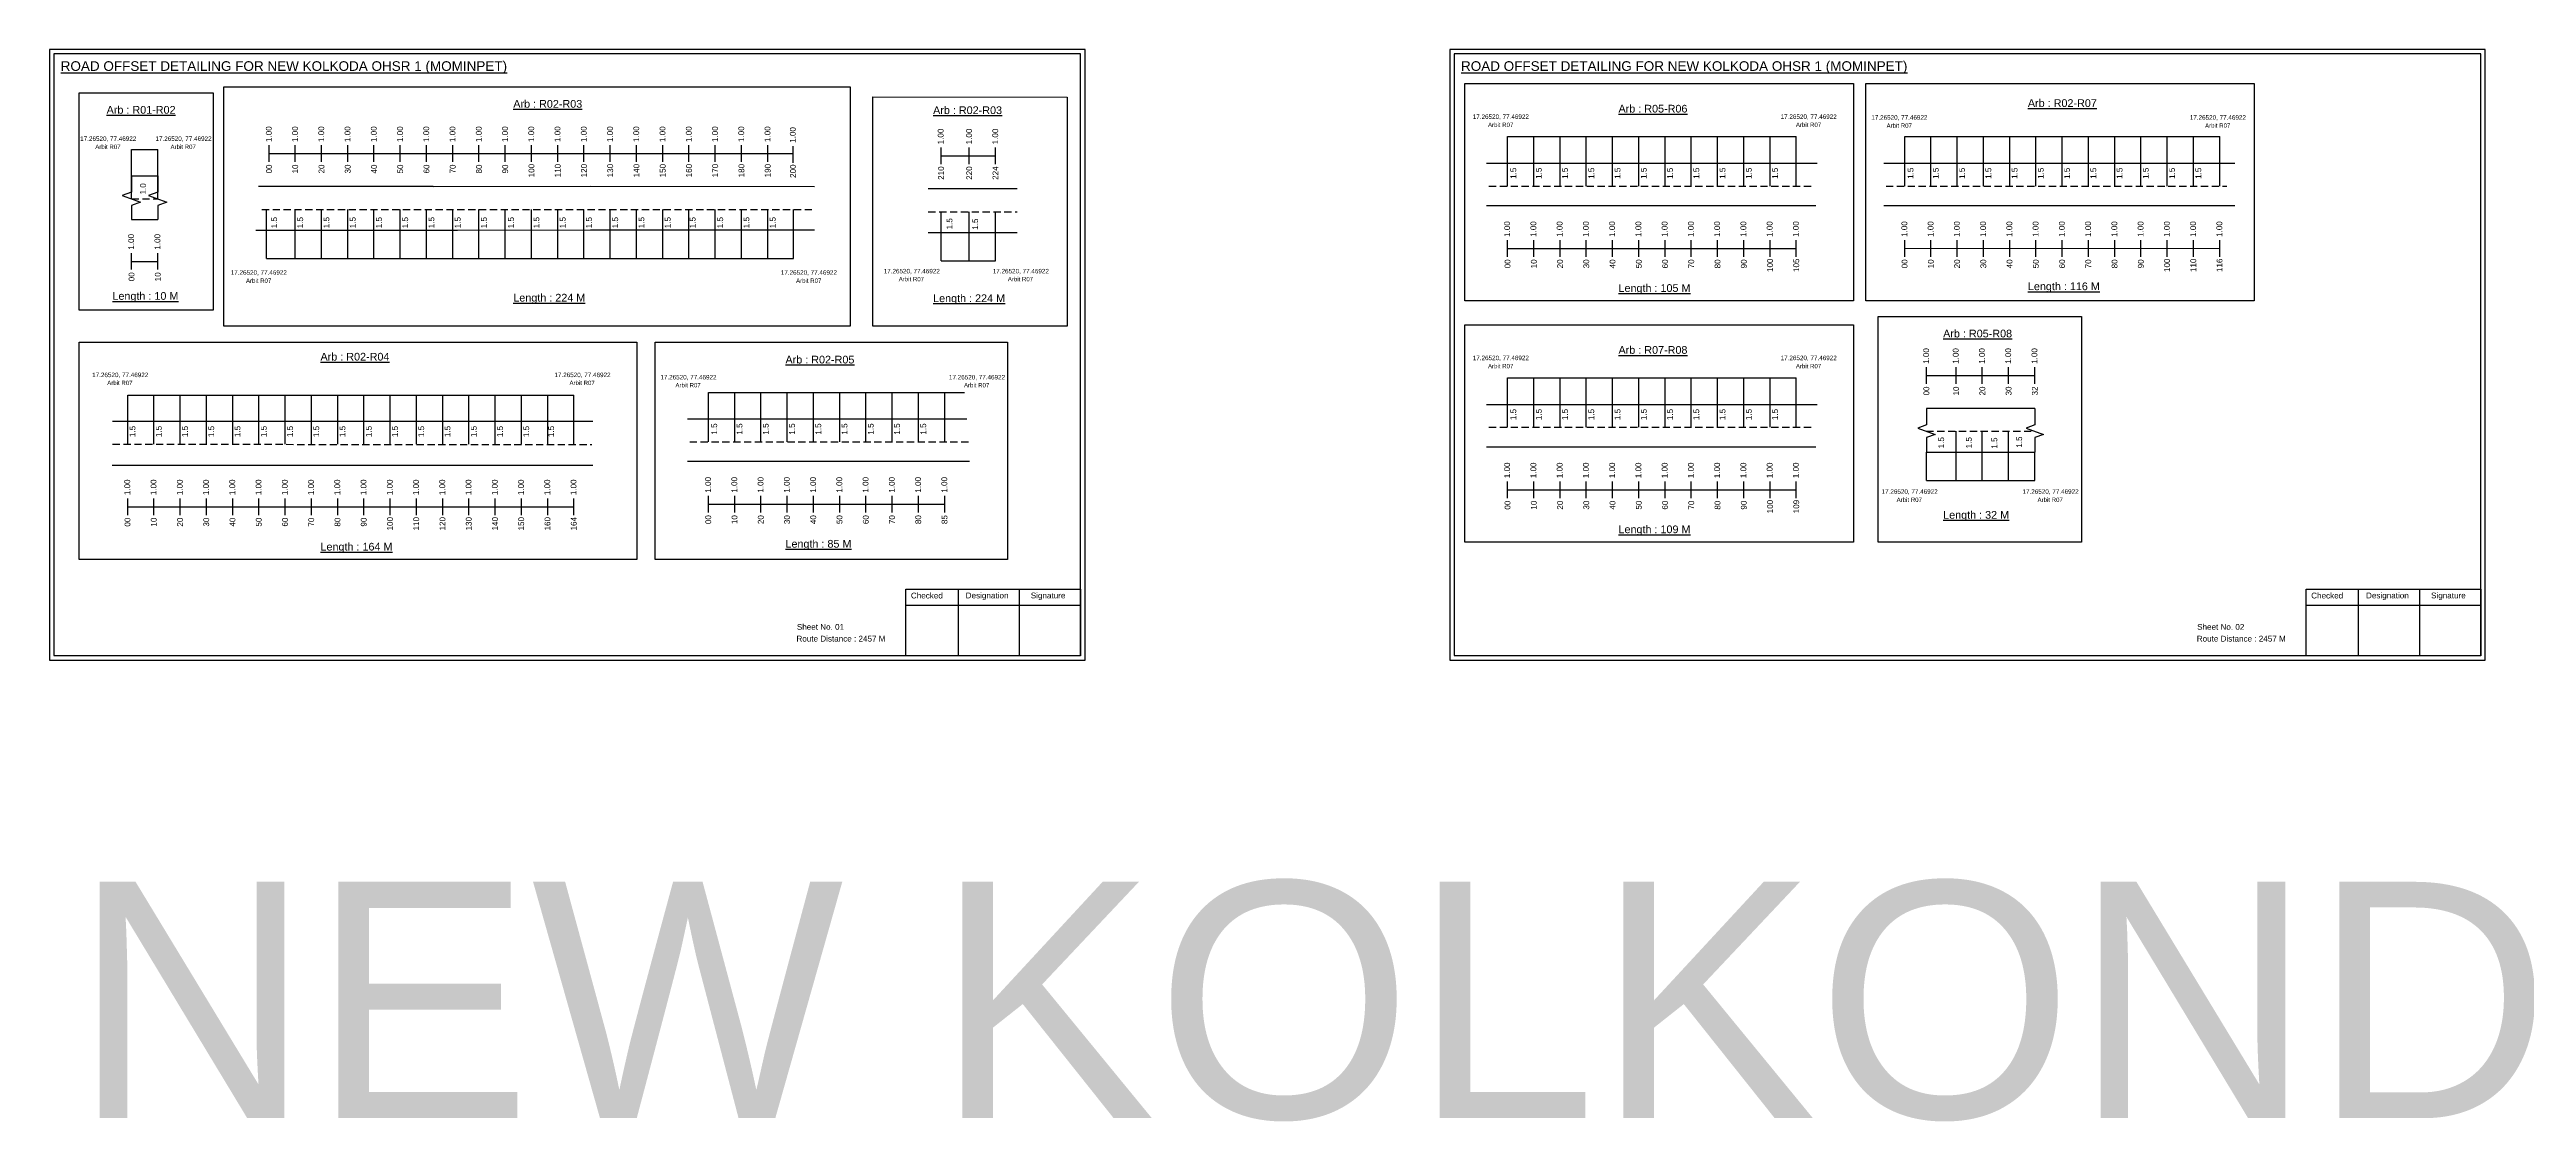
# Model space of a CAD drawing. Header units: inches. Extents: x -117 to 51867, y -12715 to 3423.
# Drawn here: x 3 to 1286, y -2245 to -1690 of the extents above; entities that cross this region are included whole.
import ezdxf

# ---------------------------------------------------------------- set-up
doc = ezdxf.new("R2010")
doc.units = ezdxf.units.IN
doc.header["$MEASUREMENT"] = 0
doc.linetypes.add('DASHED2', pattern=[0.375, 0.25, -0.125])
doc.layers.add('PDF_Geometry', color=7, linetype='Continuous')
doc.layers.add('PDF_Text', color=5, linetype='Continuous')
doc.styles.add('PDF Arial', font='arial.ttf')
doc.styles.get("Standard").update_dxf_attribs({"font": 'arial.ttf'})

msp = doc.modelspace()

# ---------------------------------------------------------------- linework, layer by layer
at = {"color": 5}
for p, q in [((45, -1741.4), (58.6, -1741.4)), ((757.9, -1734.7), (907.5, -1734.7)), ((963.7, -1734.7), (1126.9, -1734.7)), ((114.9, -1797.9), (387.9, -1797.9)), ((464.4, -1799.1), (492.6, -1799.1)), ((757.9, -1859.8), (907.5, -1859.8)), ((43, -1868.7), (274.2, -1868.7)), ((343.9, -1867.3), (476.6, -1867.3)), ((974.9, -1913), (1031.1, -1913))]:
    msp.add_line(p, q, dxfattribs=at)
for p, q in [((45, -1766.9), (45, -1741.4)), ((58.6, -1766.9), (58.6, -1741.4)), ((757.9, -1760.3), (757.9, -1734.7)), ((771.5, -1760.3), (771.5, -1734.7)), ((785.1, -1760.3), (785.1, -1734.7)), ((798.7, -1760.3), (798.7, -1734.7)), ((812.3, -1760.3), (812.3, -1734.7)), ((825.9, -1760.3), (825.9, -1734.7)), ((839.5, -1760.3), (839.5, -1734.7)), ((853.1, -1760.3), (853.1, -1734.7)), ((866.7, -1760.3), (866.7, -1734.7)), ((880.3, -1760.3), (880.3, -1734.7)), ((893.9, -1760.3), (893.9, -1734.7)), ((907.5, -1760.3), (907.5, -1734.7)), ((963.7, -1760.3), (963.7, -1734.7)), ((977.3, -1760.3), (977.3, -1734.7)), ((990.9, -1760.3), (990.9, -1734.7)), ((1004.5, -1760.3), (1004.5, -1734.7)), ((1018.1, -1760.3), (1018.1, -1734.7)), ((1031.7, -1760.3), (1031.7, -1734.7)), ((1045.3, -1760.3), (1045.3, -1734.7)), ((1058.9, -1760.3), (1058.9, -1734.7)), ((1072.5, -1760.3), (1072.5, -1734.7)), ((1086.1, -1760.3), (1086.1, -1734.7)), ((1099.7, -1760.3), (1099.7, -1734.7)), ((1113.3, -1760.3), (1113.3, -1734.7)), ((1126.9, -1760.3), (1126.9, -1734.7)), ((45, -1755), (58.6, -1755)), ((747, -1748.4), (918.4, -1748.4)), ((952.8, -1748.4), (1134.7, -1748.4)), ((201.2, -1760.5), (110.8, -1760.6)), ((201.2, -1760.5), (282.8, -1760.4)), ((282.8, -1760.4), (398.8, -1760.5)), ((503.9, -1761.7), (457.8, -1761.7)), ((917.7, -1770.6), (747, -1770.6)), ((1134.7, -1770.6), (952.8, -1770.6)), ((45, -1777.7), (58.6, -1777.7)), ((109.4, -1783.2), (159.7, -1783.2)), ((114.9, -1797.9), (114.9, -1772.4)), ((129.8, -1797.9), (129.8, -1772.4)), ((143.4, -1797.9), (143.4, -1772.4)), ((156.1, -1783.2), (213.9, -1783.2)), ((157, -1797.9), (157, -1772.4)), ((170.6, -1797.9), (170.6, -1772.4)), ((184.2, -1797.9), (184.2, -1772.4)), ((197.8, -1797.9), (197.8, -1772.4)), ((211.4, -1797.9), (211.4, -1772.4)), ((213.9, -1783.2), (282.8, -1783.1)), ((225, -1797.9), (225, -1772.4)), ((238.6, -1797.9), (238.6, -1772.4)), ((252.2, -1797.9), (252.2, -1772.4)), ((265.8, -1797.9), (265.8, -1772.4)), ((279.4, -1797.9), (279.4, -1772.4)), ((282.8, -1783.1), (355.8, -1783.1)), ((293, -1797.9), (293, -1772.4)), ((306.6, -1797.9), (306.6, -1772.4)), ((320.2, -1797.9), (320.2, -1772.4)), ((333.8, -1797.9), (333.8, -1772.4)), ((347.4, -1797.9), (347.4, -1772.4)), ((355.8, -1783.1), (398.9, -1783)), ((361, -1797.9), (361, -1772.4)), ((374.6, -1797.9), (374.6, -1772.4)), ((387.9, -1797.9), (387.9, -1772.4)), ((464.4, -1799.1), (464.4, -1773.6)), ((479, -1799.1), (479, -1773.6)), ((492.6, -1799.1), (492.6, -1773.6)), ((457.8, -1784.4), (490, -1784.4)), ((490, -1784.4), (503.9, -1784.4)), ((757.9, -1885.4), (757.9, -1859.8)), ((771.5, -1885.4), (771.5, -1859.8)), ((785.1, -1885.4), (785.1, -1859.8)), ((798.7, -1885.4), (798.7, -1859.8)), ((812.3, -1885.4), (812.3, -1859.8)), ((825.9, -1885.4), (825.9, -1859.8)), ((839.5, -1885.4), (839.5, -1859.8)), ((853.1, -1885.4), (853.1, -1859.8)), ((866.7, -1885.4), (866.7, -1859.8)), ((880.3, -1885.4), (880.3, -1859.8)), ((893.9, -1885.4), (893.9, -1859.8)), ((907.5, -1885.4), (907.5, -1859.8)), ((43, -1894.2), (43, -1868.7)), ((56.6, -1894.2), (56.6, -1868.7)), ((70.2, -1894.2), (70.2, -1868.7)), ((83.8, -1894.2), (83.8, -1868.7)), ((97.4, -1894.2), (97.4, -1868.7)), ((111, -1894.2), (111, -1868.7)), ((124.6, -1894.2), (124.6, -1868.7)), ((138.2, -1894.2), (138.2, -1868.7)), ((151.8, -1894.2), (151.8, -1868.7)), ((165.4, -1894.2), (165.4, -1868.7)), ((179, -1894.2), (179, -1868.7)), ((192.6, -1894.2), (192.6, -1868.7)), ((206.2, -1894.2), (206.2, -1868.7)), ((219.8, -1894.2), (219.8, -1868.7)), ((233.4, -1894.2), (233.4, -1868.7)), ((247, -1894.2), (247, -1868.7)), ((260.6, -1894.2), (260.6, -1868.7)), ((274.2, -1894.2), (274.2, -1868.7)), ((343.9, -1892.9), (343.9, -1867.3)), ((357.5, -1892.9), (357.5, -1867.3)), ((371.1, -1892.9), (371.1, -1867.3)), ((384.7, -1892.9), (384.7, -1867.3)), ((398.3, -1892.9), (398.3, -1867.3)), ((411.9, -1892.9), (411.9, -1867.3)), ((425.5, -1892.9), (425.5, -1867.3)), ((439.1, -1892.9), (439.1, -1867.3)), ((452.7, -1892.9), (452.7, -1867.3)), ((466.3, -1892.9), (466.3, -1867.3)), ((747, -1873.5), (918.4, -1873.5)), ((35.1, -1882.3), (124.6, -1882.3)), ((124.6, -1882.3), (274.2, -1882.3)), ((274.2, -1882.3), (284, -1882.3)), ((333, -1881), (477.8, -1881)), ((1031.1, -1875.6), (974.9, -1875.6)), ((917.7, -1895.7), (747, -1895.7)), ((974.9, -1898.3), (1031.1, -1898.3)), ((974.9, -1913), (974.9, -1898.3)), ((990.3, -1913), (990.3, -1887.4)), ((1003.9, -1913), (1003.9, -1887.4)), ((1017.5, -1913), (1017.5, -1887.4)), ((1031.1, -1913), (1031.1, -1898.3)), ((34.9, -1905), (284, -1905)), ((479.2, -1903.2), (333, -1903.2))]:
    msp.add_line(p, q)
at = {"color": 217, "true_color": 0x93278f}
for p, q in [((116.3, -1747.8), (116.3, -1739.2)), ((116.3, -1743.5), (387.8, -1743.5)), ((129.8, -1747.8), (129.8, -1739.2)), ((143.4, -1747.8), (143.4, -1739.2)), ((157, -1747.8), (157, -1739.2)), ((170.6, -1747.8), (170.6, -1739.2)), ((184.2, -1747.8), (184.2, -1739.2)), ((197.8, -1747.8), (197.8, -1739.2)), ((211.4, -1747.8), (211.4, -1739.2)), ((225, -1747.8), (225, -1739.2)), ((238.6, -1747.8), (238.6, -1739.2)), ((252.2, -1747.8), (252.2, -1739.2)), ((265.8, -1747.8), (265.8, -1739.2)), ((279.4, -1747.8), (279.4, -1739.2)), ((293, -1747.8), (293, -1739.2)), ((306.6, -1747.8), (306.6, -1739.2)), ((320.2, -1747.8), (320.2, -1739.2)), ((333.8, -1747.8), (333.8, -1739.2)), ((347.4, -1747.8), (347.4, -1739.2)), ((361, -1747.8), (361, -1739.2)), ((374.6, -1747.8), (374.6, -1739.2)), ((387.8, -1748.2), (387.8, -1739.6)), ((464.4, -1749), (464.4, -1740.4)), ((464.4, -1744.7), (492.6, -1744.7)), ((479, -1749), (479, -1740.4)), ((492.6, -1749), (492.6, -1740.4)), ((45, -1803.6), (45, -1795.1)), ((58.6, -1803.6), (58.6, -1795.1)), ((757.9, -1797), (757.9, -1788.4)), ((757.9, -1792.7), (907.5, -1792.7)), ((771.5, -1797), (771.5, -1788.4)), ((785.1, -1797), (785.1, -1788.4)), ((798.7, -1797), (798.7, -1788.4)), ((812.3, -1797), (812.3, -1788.4)), ((825.9, -1797), (825.9, -1788.4)), ((839.5, -1797), (839.5, -1788.4)), ((853.1, -1797), (853.1, -1788.4)), ((866.7, -1797), (866.7, -1788.4)), ((880.3, -1797), (880.3, -1788.4)), ((893.9, -1797), (893.9, -1788.4)), ((907.5, -1797), (907.5, -1788.4)), ((963.7, -1797), (963.7, -1788.4)), ((963.7, -1792.7), (1126.9, -1792.6)), ((977.3, -1797), (977.3, -1788.4)), ((990.9, -1797), (990.9, -1788.4)), ((1004.5, -1797), (1004.5, -1788.4)), ((1018.1, -1797), (1018.1, -1788.4)), ((1031.7, -1797), (1031.7, -1788.4)), ((1045.3, -1797), (1045.3, -1788.4)), ((1058.9, -1797), (1058.9, -1788.4)), ((1072.5, -1797), (1072.5, -1788.4)), ((1086.1, -1797), (1086.1, -1788.4)), ((1099.7, -1797), (1099.7, -1788.4)), ((1113.3, -1797), (1113.3, -1788.4)), ((1126.9, -1797), (1126.9, -1788.4)), ((45, -1799.4), (58.6, -1799.4)), ((974.9, -1862.8), (974.9, -1854.3)), ((974.9, -1858.6), (1031.1, -1858.6)), ((990.3, -1862.8), (990.3, -1854.3)), ((1003.9, -1862.8), (1003.9, -1854.3)), ((1017.5, -1862.8), (1017.5, -1854.3)), ((1031.1, -1862.8), (1031.1, -1854.3)), ((43, -1930.9), (43, -1922.4)), ((56.6, -1930.9), (56.6, -1922.4)), ((70.2, -1930.9), (70.2, -1922.4)), ((83.8, -1930.9), (83.8, -1922.4)), ((97.4, -1930.9), (97.4, -1922.4)), ((111, -1930.9), (111, -1922.4)), ((124.6, -1930.9), (124.6, -1922.4)), ((138.2, -1930.9), (138.2, -1922.4)), ((151.8, -1930.9), (151.8, -1922.4)), ((165.4, -1930.9), (165.4, -1922.4)), ((179, -1930.9), (179, -1922.4)), ((192.6, -1930.9), (192.6, -1922.4)), ((206.2, -1930.9), (206.2, -1922.4)), ((219.8, -1930.9), (219.8, -1922.4)), ((233.4, -1930.9), (233.4, -1922.4)), ((247, -1930.9), (247, -1922.4)), ((260.6, -1930.9), (260.6, -1922.4)), ((274.2, -1930.9), (274.2, -1922.4)), ((343.9, -1929.6), (343.9, -1921)), ((357.5, -1929.6), (357.5, -1921)), ((371.1, -1929.6), (371.1, -1921)), ((384.7, -1929.6), (384.7, -1921)), ((398.3, -1929.6), (398.3, -1921)), ((411.9, -1929.6), (411.9, -1921)), ((425.5, -1929.6), (425.5, -1921)), ((439.1, -1929.6), (439.1, -1921)), ((452.7, -1929.6), (452.7, -1921)), ((466.3, -1929.6), (466.3, -1921)), ((757.9, -1922.1), (757.9, -1913.5)), ((757.9, -1917.8), (907.5, -1917.8)), ((771.5, -1922.1), (771.5, -1913.5)), ((785.1, -1922.1), (785.1, -1913.5)), ((798.7, -1922.1), (798.7, -1913.5)), ((812.3, -1922.1), (812.3, -1913.5)), ((825.9, -1922.1), (825.9, -1913.5)), ((839.5, -1922.1), (839.5, -1913.5)), ((853.1, -1922.1), (853.1, -1913.5)), ((866.7, -1922.1), (866.7, -1913.5)), ((880.3, -1922.1), (880.3, -1913.5)), ((893.9, -1922.1), (893.9, -1913.5)), ((907.5, -1922.1), (907.5, -1913.5)), ((43, -1926.6), (274.2, -1926.6)), ((343.9, -1925.3), (466.3, -1925.3))]:
    msp.add_line(p, q, dxfattribs=at)
at = {"linetype": 'DASHED2', "ltscale": 15}
for p, q in [((45, -1766.9), (58.6, -1766.9)), ((748.3, -1760.3), (915.9, -1760.3)), ((954, -1760.3), (1130.5, -1760.3)), ((112.5, -1772.4), (398.8, -1772.4)), ((457.8, -1773.6), (503.9, -1773.6)), ((748.3, -1885.4), (915.9, -1885.4)), ((35.2, -1894.2), (283.4, -1894.3)), ((334.2, -1892.9), (478.6, -1892.9)), ((974.9, -1887.4), (1031.1, -1887.4))]:
    msp.add_line(p, q, dxfattribs=at)
for points in [[(17.9, -1711.9), (87.3, -1711.9), (87.3, -1824.6), (17.9, -1824.6)], [(92.9, -1708.9), (417.3, -1708.9), (417.3, -1833), (92.9, -1833)], [(429, -1714.1), (529.7, -1714.2), (529.7, -1833), (429, -1832.9)], [(735.8, -1707.2), (937.1, -1707.2), (937.1, -1819.9), (735.8, -1819.9)], [(943.6, -1707.2), (1144.8, -1707.2), (1144.8, -1819.9), (943.6, -1819.9)], [(735.8, -1832.3), (937.1, -1832.3), (937.1, -1945), (735.8, -1945)], [(950, -1828), (1055.2, -1828), (1055.2, -1945), (950, -1945)], [(17.9, -1841.2), (306.8, -1841.2), (306.8, -1953.9), (17.9, -1953.9)], [(316.3, -1841.2), (498.9, -1841.2), (498.9, -1953.9), (316.3, -1953.9)]]:
    msp.add_lwpolyline(points, close=True)
at = {"linetype": 'Continuous'}
for points in [[(45, -1755), (45, -1763.5), (40.2, -1765.2), (49.7, -1768.7), (45, -1770.4), (45, -1777.7)], [(58.6, -1755), (58.6, -1763.5), (53.8, -1765.2), (63.3, -1768.7), (58.6, -1770.4), (58.6, -1777.7)], [(974.9, -1875.6), (974.9, -1884.2), (970.4, -1885.8), (979.4, -1889.1), (974.9, -1890.7), (974.9, -1898.3)], [(1031.1, -1875.6), (1031.1, -1884.2), (1026.6, -1885.8), (1035.6, -1889.1), (1031.1, -1890.7), (1031.1, -1898.3)], [(1031.1, -1875.6), (1031.1, -1884.2), (1026.6, -1885.8), (1035.6, -1889.1), (1031.1, -1890.7), (1031.1, -1898.3)]]:
    msp.add_lwpolyline(points, dxfattribs=at)
at = {"layer": 'PDF_Geometry'}
for points in [[(2.5, -1689.5), (2.5, -2006.2), (539, -2006.2), (539, -1689.5)], [(4.8, -1691.8), (4.8, -2003.8), (536.6, -2003.8), (536.6, -1691.8)], [(728, -1689.5), (728, -2006.2), (1264.5, -2006.2), (1264.5, -1689.5)], [(730.3, -1691.8), (730.3, -2003.8), (1262.1, -2003.8), (1262.1, -1691.8)]]:
    msp.add_lwpolyline(points, close=True, dxfattribs=at)
at = {"layer": 'PDF_Geometry', "color": 242, "true_color": 0xcc1f26}
for points in [[(536.6, -2003.9), (446.2, -2003.9), (446.2, -1969.3), (536.6, -1969.3)], [(1262.1, -2003.9), (1171.7, -2003.9), (1171.7, -1969.3), (1262.1, -1969.3)]]:
    msp.add_lwpolyline(points, close=True, dxfattribs=at)
for points in [[(473.2, -1969.3), (473.2, -2003.9)], [(504.9, -1969.3), (504.9, -2003.9)], [(1198.7, -1969.3), (1198.7, -2003.9)], [(1230.4, -1969.3), (1230.4, -2003.9)], [(446.2, -1977.7), (536.6, -1977.7)], [(1171.7, -1977.7), (1262.1, -1977.7)]]:
    msp.add_lwpolyline(points, dxfattribs=at)

# ---------------------------------------------------------------- texts
at = {"color": 242, "true_color": 0xcd2027}
for s, height, p in [('%%UROAD OFFSET DETAILING FOR NEW KOLKODA OHSR 1 (MOMINPET)', 5, (8.3, -1700.6)), ('%%UROAD OFFSET DETAILING FOR NEW KOLKODA OHSR 1 (MOMINPET)', 5, (733.8, -1700.6)), ('%%UArb : R01-R02', 4, (32.1, -1722.8)), ('%%UArb : R02-R03', 4, (242.8, -1719.7)), ('%%UArb : R02-R03', 4, (460.3, -1723)), ('%%UArb : R05-R06', 4, (815.4, -1722.2)), ('%%UArb : R02-R07', 4, (1027.5, -1719.3)), ('%%ULength : 10 M', 4, (35.1, -1819.3)), ('%%ULength : 224 M', 4, (242.8, -1820.2)), ('%%ULength : 224 M', 4, (460.3, -1820.5)), ('%%ULength : 105 M', 4, (815.4, -1815.2)), ('%%ULength : 116 M', 4, (1027.5, -1814.3)), ('%%UArb : R05-R08', 4, (983.6, -1838.8)), ('%%UArb : R02-R04', 4, (142.9, -1850.8)), ('%%UArb : R07-R08', 4, (815.4, -1847.3)), ('%%UArb : R02-R05', 4, (383.8, -1852.3)), ('%%ULength : 109 M', 4, (815.4, -1940.3)), ('%%ULength : 32 M', 4, (983.6, -1932.8)), ('%%ULength : 164 M', 4, (142.9, -1949.3)), ('%%ULength : 85 M', 4, (383.8, -1947.8))]:
    msp.add_text(s, height=height, dxfattribs=at).set_placement(p)
at = {"color": 217, "true_color": 0x93278f}
for s, p in [('1.00', (117.6, -1737.5)), ('1.00', (131.2, -1737.5)), ('1.00', (144.8, -1737.5)), ('1.00', (158.4, -1737.5)), ('1.00', (172, -1737.5)), ('1.00', (185.6, -1737.5)), ('1.00', (199.2, -1737.5)), ('1.00', (212.8, -1737.5)), ('1.00', (226.4, -1737.5)), ('1.00', (240, -1737.5)), ('1.00', (253.6, -1737.5)), ('1.00', (267.2, -1737.5)), ('1.00', (280.8, -1737.5)), ('1.00', (294.4, -1737.5)), ('1.00', (308, -1737.5)), ('1.00', (321.6, -1737.5)), ('1.00', (335.2, -1737.5)), ('1.00', (348.8, -1737.5)), ('1.00', (362.4, -1737.5)), ('1.00', (376, -1737.5)), ('1.00', (389.1, -1737.9)), ('1.00', (465.7, -1738.7)), ('1.00', (480.4, -1738.7)), ('1.00', (494, -1738.7)), ('00', (117.7, -1753.8)), ('10', (131.3, -1753.8)), ('20', (144.9, -1753.8)), ('30', (158.5, -1753.8)), ('40', (172.1, -1753.8)), ('50', (185.7, -1753.8)), ('60', (199.3, -1753.8)), ('70', (212.9, -1753.8)), ('80', (226.5, -1753.8)), ('90', (240.1, -1753.8)), ('100', (253.7, -1755.8)), ('110', (267.3, -1755.8)), ('120', (280.9, -1755.8)), ('130', (294.5, -1755.8)), ('140', (308.1, -1755.8)), ('150', (321.7, -1755.8)), ('160', (335.3, -1755.8)), ('170', (348.9, -1755.8)), ('180', (362.5, -1755.8)), ('190', (376.1, -1755.8)), ('200', (389.2, -1756.1)), ('210', (465.9, -1757.1)), ('220', (480.5, -1757.1)), ('224', (494.1, -1757.1)), ('1.00', (759.2, -1786.7)), ('1.00', (772.8, -1786.7)), ('1.00', (786.4, -1786.7)), ('1.00', (800, -1786.7)), ('1.00', (813.6, -1786.7)), ('1.00', (827.2, -1786.7)), ('1.00', (840.8, -1786.7)), ('1.00', (854.4, -1786.7)), ('1.00', (868, -1786.7)), ('1.00', (881.6, -1786.7)), ('1.00', (895.2, -1786.7)), ('1.00', (908.8, -1786.7)), ('1.00', (965, -1786.7)), ('1.00', (978.6, -1786.7)), ('1.00', (992.2, -1786.7)), ('1.00', (1005.8, -1786.7)), ('1.00', (1019.4, -1786.7)), ('1.00', (1033, -1786.7)), ('1.00', (1046.6, -1786.7)), ('1.00', (1060.2, -1786.7)), ('1.00', (1073.8, -1786.7)), ('1.00', (1087.4, -1786.7)), ('1.00', (1101, -1786.7)), ('1.00', (1114.6, -1786.7)), ('1.00', (1128.2, -1786.7)), ('1.00', (46.3, -1793.3)), ('1.00', (59.9, -1793.3)), ('00', (46.5, -1809.7)), ('10', (60.1, -1809.7)), ('00', (759.4, -1803)), ('10', (773, -1803)), ('20', (786.6, -1803)), ('30', (800.2, -1803)), ('40', (813.8, -1803)), ('50', (827.4, -1803)), ('60', (841, -1803)), ('70', (854.6, -1803)), ('80', (868.2, -1803)), ('90', (881.8, -1803)), ('100', (895.4, -1804.9)), ('105', (909, -1804.9)), ('00', (965.1, -1803)), ('10', (978.7, -1803)), ('20', (992.3, -1803)), ('30', (1005.9, -1803)), ('40', (1019.5, -1803)), ('50', (1033.1, -1803)), ('60', (1046.7, -1803)), ('70', (1060.3, -1803)), ('80', (1073.9, -1803)), ('90', (1087.5, -1803)), ('100', (1101.1, -1804.9)), ('110', (1114.7, -1804.9)), ('116', (1128.3, -1804.9)), ('1.00', (976.3, -1852.5)), ('1.00', (991.6, -1852.5)), ('1.00', (1005.2, -1852.5)), ('1.00', (1018.8, -1852.5)), ('1.00', (1032.4, -1852.5)), ('00', (976.4, -1868.9)), ('10', (991.8, -1868.9)), ('20', (1005.4, -1868.9)), ('30', (1019, -1868.9)), ('32', (1032.6, -1868.9)), ('1.00', (345.2, -1919.3)), ('1.00', (358.8, -1919.3)), ('1.00', (372.4, -1919.3)), ('1.00', (386, -1919.3)), ('1.00', (399.6, -1919.3)), ('1.00', (413.2, -1919.3)), ('1.00', (426.8, -1919.3)), ('1.00', (440.4, -1919.3)), ('1.00', (454, -1919.3)), ('1.00', (467.6, -1919.3)), ('1.00', (759.2, -1911.8)), ('1.00', (772.8, -1911.8)), ('1.00', (786.4, -1911.8)), ('1.00', (800, -1911.8)), ('1.00', (813.6, -1911.8)), ('1.00', (827.2, -1911.8)), ('1.00', (840.8, -1911.8)), ('1.00', (854.4, -1911.8)), ('1.00', (868, -1911.8)), ('1.00', (881.6, -1911.8)), ('1.00', (895.2, -1911.8)), ('1.00', (908.8, -1911.8)), ('1.00', (44.3, -1920.6)), ('1.00', (57.9, -1920.6)), ('1.00', (71.5, -1920.6)), ('1.00', (85.1, -1920.6)), ('1.00', (98.7, -1920.6)), ('1.00', (112.3, -1920.6)), ('1.00', (125.9, -1920.6)), ('1.00', (139.5, -1920.6)), ('1.00', (153.1, -1920.6)), ('1.00', (166.7, -1920.6)), ('1.00', (180.3, -1920.6)), ('1.00', (193.9, -1920.6)), ('1.00', (207.5, -1920.6)), ('1.00', (221.1, -1920.6)), ('1.00', (234.7, -1920.6)), ('1.00', (248.3, -1920.6)), ('1.00', (261.9, -1920.6)), ('1.00', (275.5, -1920.6)), ('00', (759.4, -1928.1)), ('10', (773, -1928.1)), ('20', (786.6, -1928.1)), ('30', (800.2, -1928.1)), ('40', (813.8, -1928.1)), ('50', (827.4, -1928.1)), ('60', (841, -1928.1)), ('70', (854.6, -1928.1)), ('80', (868.2, -1928.1)), ('90', (881.8, -1928.1)), ('100', (895.4, -1930)), ('109', (909, -1930)), ('00', (44.4, -1936.9)), ('10', (58, -1936.9)), ('20', (71.6, -1936.9)), ('30', (85.2, -1936.9)), ('40', (98.8, -1936.9)), ('50', (112.4, -1936.9)), ('60', (126, -1936.9)), ('70', (139.6, -1936.9)), ('80', (153.2, -1936.9)), ('90', (166.8, -1936.9)), ('100', (180.4, -1938.9)), ('110', (194, -1938.9)), ('120', (207.6, -1938.9)), ('130', (221.2, -1938.9)), ('140', (234.8, -1938.9)), ('150', (248.4, -1938.9)), ('160', (262, -1938.9)), ('164', (275.6, -1938.9)), ('00', (345.3, -1935.6)), ('10', (358.9, -1935.6)), ('20', (372.5, -1935.6)), ('30', (386.1, -1935.6)), ('40', (399.7, -1935.6)), ('50', (413.3, -1935.6)), ('60', (426.9, -1935.6)), ('70', (440.5, -1935.6)), ('80', (454.1, -1935.6)), ('85', (467.7, -1935.6))]:
    msp.add_text(s, height=3, rotation=90, dxfattribs=at).set_placement(p)
at = {"color": 5}
for s, height, p in [('17.26520, 77.46922', 2.34, (739.9, -1725.5)), ('Arbit R07', 2.25, (747.8, -1729.7)), ('17.26520, 77.46922', 2.34, (899.4, -1725.5)), ('Arbit R07', 2.25, (907.3, -1729.7)), ('17.26520, 77.46922', 2.34, (946.4, -1725.9)), ('Arbit R07', 2.25, (954.3, -1730.1)), ('17.26520, 77.46922', 2.34, (1111.4, -1725.9)), ('Arbit R07', 2.25, (1119.3, -1730.1)), ('17.26520, 77.46922', 2.34, (18.4, -1736.9)), ('Arbit R07', 2.25, (26.2, -1741.1)), ('17.26520, 77.46922', 2.34, (57.4, -1736.9)), ('Arbit R07', 2.25, (65.2, -1741.1)), ('17.26520, 77.46922', 2.34, (96.4, -1806.3)), ('Arbit R07', 2.25, (104.3, -1810.5)), ('17.26520, 77.46922', 2.34, (381.4, -1806.3)), ('Arbit R07', 2.25, (389.3, -1810.5)), ('17.26520, 77.46922', 2.34, (434.7, -1805.6)), ('Arbit R07', 2.25, (442.5, -1809.7)), ('17.26520, 77.46922', 2.34, (491.2, -1805.6)), ('Arbit R07', 2.25, (499, -1809.7)), ('17.26520, 77.46922', 2.34, (24.6, -1859.4)), ('17.26520, 77.46922', 2.34, (264.1, -1859.4)), ('17.26520, 77.46922', 2.34, (319, -1860.6)), ('17.26520, 77.46922', 2.34, (468.5, -1860.6)), ('17.26520, 77.46922', 2.34, (739.9, -1850.6)), ('Arbit R07', 2.25, (747.8, -1854.8)), ('17.26520, 77.46922', 2.34, (899.4, -1850.6)), ('Arbit R07', 2.25, (907.3, -1854.8)), ('Arbit R07', 2.25, (32.4, -1863.5)), ('Arbit R07', 2.25, (271.9, -1863.5)), ('Arbit R07', 2.25, (326.8, -1864.7)), ('Arbit R07', 2.25, (476.3, -1864.7)), ('17.26520, 77.46922', 2.34, (951.7, -1919.9)), ('Arbit R07', 2.25, (959.5, -1924.1)), ('17.26520, 77.46922', 2.34, (1024.7, -1919.9)), ('Arbit R07', 2.25, (1032.5, -1924.1))]:
    msp.add_text(s, height=height, dxfattribs=at).set_placement(p)
for s, p in [('1.5', (762.4, -1756.6)), ('1.5', (775.6, -1756.6)), ('1.5', (789.2, -1756.6)), ('1.5', (802.8, -1756.6)), ('1.5', (816.4, -1756.6)), ('1.5', (830, -1756.6)), ('1.5', (843.6, -1756.6)), ('1.5', (857.2, -1756.6)), ('1.5', (870.8, -1756.6)), ('1.5', (884.4, -1756.6)), ('1.5', (898, -1756.6)), ('1.5', (968.2, -1756.6)), ('1.5', (981.3, -1756.6)), ('1.5', (994.9, -1756.6)), ('1.5', (1008.5, -1756.6)), ('1.5', (1022.1, -1756.6)), ('1.5', (1035.7, -1756.6)), ('1.5', (1049.3, -1756.6)), ('1.5', (1062.9, -1756.6)), ('1.5', (1076.5, -1756.6)), ('1.5', (1090.1, -1756.6)), ('1.5', (1103.7, -1756.6)), ('1.5', (1117.3, -1756.6)), ('1.0', (52.4, -1764.7)), ('1.5', (120.4, -1782.2)), ('1.5', (133.9, -1782.2)), ('1.5', (147.5, -1782.2)), ('1.5', (161.1, -1782.2)), ('1.5', (174.7, -1782.2)), ('1.5', (188.3, -1782.2)), ('1.5', (201.9, -1782.2)), ('1.5', (215.5, -1782.2)), ('1.5', (229.1, -1782.2)), ('1.5', (243.1, -1782.2)), ('1.5', (256.3, -1782.2)), ('1.5', (269.9, -1782.2)), ('1.5', (283.5, -1782.2)), ('1.5', (297.1, -1782.2)), ('1.5', (310.7, -1782.2)), ('1.5', (324.3, -1782.2)), ('1.5', (337.2, -1782.2)), ('1.5', (351.5, -1782.2)), ('1.5', (365.1, -1782.2)), ('1.5', (378.7, -1782.2)), ('1.5', (470.3, -1782.8)), ('1.5', (483.6, -1783)), ('1.5', (47, -1890.5)), ('1.5', (60.6, -1890.5)), ('1.5', (74.2, -1890.5)), ('1.5', (87.8, -1890.5)), ('1.5', (101.4, -1890.5)), ('1.5', (115, -1890.5)), ('1.5', (128.6, -1890.5)), ('1.5', (142.2, -1890.5)), ('1.5', (155.8, -1890.5)), ('1.5', (169.4, -1890.5)), ('1.5', (183, -1890.5)), ('1.5', (196.6, -1890.5)), ('1.5', (210.2, -1890.5)), ('1.5', (223.8, -1890.5)), ('1.5', (237.4, -1890.5)), ('1.5', (251, -1890.5)), ('1.5', (263.9, -1890.5)), ('1.5', (348.4, -1889.2)), ('1.5', (361.5, -1889.2)), ('1.5', (375.1, -1889.2)), ('1.5', (388.7, -1889.2)), ('1.5', (402.3, -1889.2)), ('1.5', (415.9, -1889.2)), ('1.5', (429.5, -1889.2)), ('1.5', (443.1, -1889.2)), ('1.5', (456.7, -1889.2)), ('1.5', (762.4, -1881.7)), ('1.5', (775.6, -1881.7)), ('1.5', (789.2, -1881.7)), ('1.5', (802.8, -1881.7)), ('1.5', (816.4, -1881.7)), ('1.5', (830, -1881.7)), ('1.5', (843.6, -1881.7)), ('1.5', (857.2, -1881.7)), ('1.5', (870.8, -1881.7)), ('1.5', (884.4, -1881.7)), ('1.5', (898, -1881.7)), ('1.5', (984.1, -1896.3)), ('1.5', (998.4, -1896.3)), ('1.5', (1011.6, -1896.5)), ('1.5', (1024.5, -1896))]:
    msp.add_text(s, height=3, rotation=90).set_placement(p)
for s, height, p in [('Sheet No. 01', 3, (389.7, -1990.4)), ('Sheet No. 02', 3, (1115.2, -1990.4)), ('Route Distance : 2457 M', 3, (389.5, -1996.5)), ('Route Distance : 2457 M', 3, (1115, -1996.5)), ('NEW KOLKONDA 2', 122.535, (14.5, -2243.6))]:
    msp.add_text(s, height=height).set_placement(p)
at = {"layer": 'PDF_Text', "color": 7, "attachment_point": 7, "style": 'PDF Arial'}
for s, insert, char_height in [('Checked', (448.8, -1974.2), 3), ('Designation', (477.2, -1975), 3.001), ('Signature', (510.9, -1975), 3), ('Checked', (1174.3, -1974.2), 3), ('Designation', (1202.7, -1975), 3.001), ('Signature', (1236.4, -1975), 3)]:
    msp.add_mtext(s, dxfattribs=dict(at, insert=insert, char_height=char_height))

doc.saveas('drawing.dxf')
